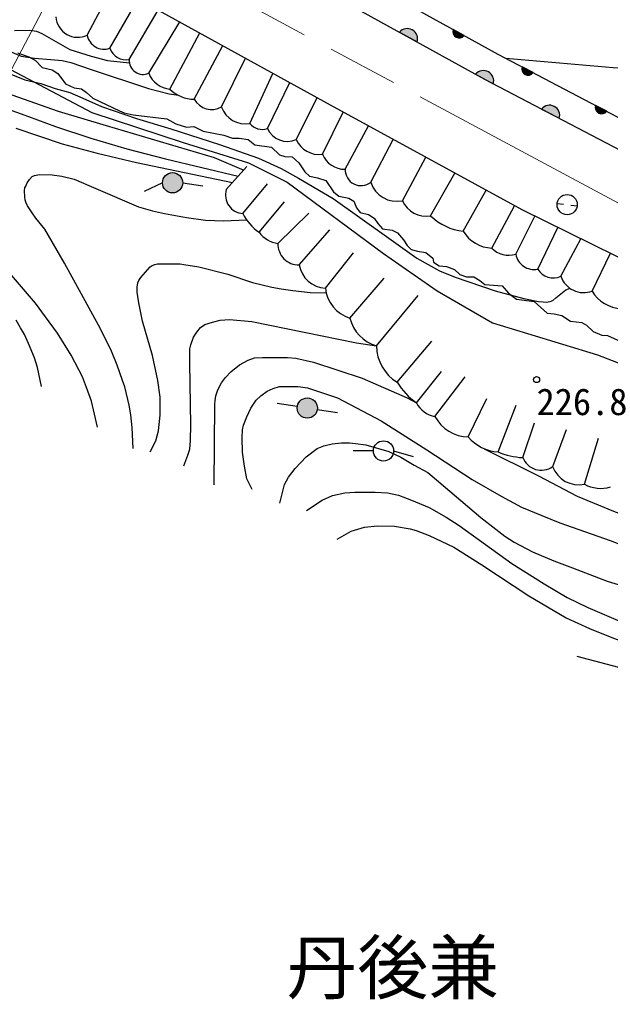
# Model space of a CAD drawing. Units: millimetres, scale not verified. Extents: x 40000 to 680000, y 20000 to 380000.
# Drawn here: x 178253 to 207430, y 242929 to 291273 of the extents above; entities that cross this region are included whole.
import ezdxf
from ezdxf.enums import TextEntityAlignment as Align

# ---------------------------------------------------------------- set-up
doc = ezdxf.new("R2010")
doc.units = ezdxf.units.MM
doc.header["$LTSCALE"] = 1000
doc.linetypes.add('CHAIN', pattern=[18.5, 12, -1.5, 3.5, -1.5])
doc.linetypes.add('DASHED', pattern=[7.5, 6, -1.5])
for name, color, linetype, lineweight in [('M-BGD', 7, 'Continuous', 25), ('M-BMK', 2, 'CHAIN', 13), ('M-STR-HTXT', 7, 'Continuous', 13)]:
    doc.layers.add(name, color=color, linetype=linetype, lineweight=lineweight)
doc.layers.add('M-BMK-HTXT', color=7, linetype='Continuous')
doc.styles.add('ＭＳ ゴシック', font='')
doc.styles.get('ＭＳ ゴシック').set_extended_font_data('MS Gothic')

msp = doc.modelspace()

# ---------------------------------------------------------------- hatches: boundary and pattern name
at = {"layer": 'M-BGD'}
for points in [[(197015, 290650, -0.82183), (197883, 290172)], [(199666, 290788), (200215, 290486, -0.84072)], [(200775, 288579, -0.82183), (201643, 288101)], [(203065, 288947), (203619, 288657, -0.84072)], [(204027, 286862, -0.82183), (204904, 286402)], [(206695, 287043), (207249, 286753, -0.84072)], [(185309, 283223, -0.41421), (185809, 283723, -0.41421), (186309, 283223, -1)], [(191967, 272182, -0.41421), (192534, 272604, -0.41421), (192956, 272036, -1)]]:
    msp.add_hatch(color=256, dxfattribs=at).paths.add_polyline_path(points)

# ---------------------------------------------------------------- linework, layer by layer
for p, q in [((181594, 290507), (182884, 292969)), ((182706, 289863), (184102, 292297)), ((183671, 289297), (185101, 291746)), ((184629, 288623), (186159, 291162)), ((185680, 287843), (187148, 290616)), ((197015, 290650), (197883, 290172)), ((200215, 290486), (199666, 290788)), ((186878, 287341), (188282, 289991)), ((188220, 286961), (189405, 289371)), ((189616, 286147), (190767, 288620)), ((203619, 288657), (203065, 288947)), ((190488, 285903), (191596, 288163)), ((200775, 288579), (201643, 288101)), ((191919, 285356), (192956, 287413)), ((193204, 284631), (194236, 286710)), ((204027, 286862), (204904, 286402)), ((207249, 286753), (206695, 287043)), ((194332, 283886), (195479, 286031)), ((195600, 283247), (196699, 285365)), ((197158, 282338), (198318, 284481)), ((189479, 284031), (188460, 282884)), ((198553, 281585), (199753, 283697)), ((185309, 283223), (184407, 282790)), ((186309, 283223), (187298, 283073)), ((189278, 281708), (190493, 283175)), ((200165, 280833), (201293, 282856)), ((190087, 280779), (191331, 282285)), ((201569, 280003), (202692, 282092)), ((204797, 282203), (205120, 282165)), ((205468, 282124), (205790, 282086)), ((191008, 280234), (192542, 281725)), ((202758, 279697), (203690, 281581)), ((192060, 279168), (193574, 280893)), ((203841, 278964), (204837, 281017)), ((204985, 278608), (205962, 280464)), ((193354, 278024), (194749, 279770)), ((206524, 277876), (207428, 279743)), ((194566, 276546), (196263, 278510)), ((195884, 275174), (197928, 277655)), ((196902, 273381), (198619, 275404)), ((197852, 272367), (199094, 273909)), ((198767, 271690), (200259, 273652)), ((191967, 272182), (190977, 272328)), ((200406, 270686), (201319, 272581)), ((201880, 269945), (202770, 272255)), ((192956, 272036), (193945, 271890)), ((203100, 269665), (203677, 271384)), ((204578, 269220), (205262, 271042)), ((206145, 268349), (206834, 270620)), ((195725, 269991), (194725, 269991)), ((196725, 269991), (197686, 269717))]:
    msp.add_line(p, q, dxfattribs=at)
for points in [[(130133, 316545), (130781, 317011), (131733, 317380), (132453, 317474), (133151, 317424), (157123, 311951), (172300, 305864), (201872, 289573), (211371, 284591)], [(132840, 316059), (156704, 310611), (171699, 304596), (201209, 288340), (210736, 283343), (215506, 280990)], [(125443, 310913), (151572, 305564), (160206, 302892), (170252, 299096), (177205, 295958), (182352, 293262), (193586, 287065), (203049, 281897), (214613, 276208), (222269, 272814), (229416, 269886), (232468, 268764), (240559, 266154), (247331, 264161), (254744, 262339), (260293, 261261), (268961, 259872), (293248, 255197)], [(177995, 290732), (178728, 290755), (179090, 290702), (179346, 290584), (180740, 289802), (181789, 289468), (182597, 289251), (183680, 289137)], [(177272, 289918), (178326, 289476), (178982, 289368), (179791, 289301), (180355, 289248), (180791, 289164), (181792, 288812), (184627, 287880), (185645, 287613), (186102, 287539)], [(178145, 289636), (178716, 289429), (179037, 289255), (179369, 288904), (179864, 288787), (180137, 288613), (180522, 288107), (180950, 287906), (181312, 287853), (181558, 287671), (181875, 287392), (183181, 286769), (183422, 286670), (183864, 286571), (185523, 286372), (185962, 286129), (186492, 285959), (186862, 285996), (187315, 285762), (188343, 285568), (188771, 285426), (189092, 285426), (189549, 285358), (189863, 285093), (190687, 284980), (191092, 284597), (191353, 284522), (191708, 284499), (192037, 284212), (192343, 283770), (192578, 283547), (192967, 283464), (193375, 283328), (193753, 282783), (194018, 282568), (194520, 282466), (194751, 282307), (194895, 281982), (195080, 281759), (195477, 281649), (195761, 281483), (195938, 281211), (196173, 280954), (196645, 280882), (196910, 280754), (197204, 280410), (197386, 280122), (197594, 279933), (197908, 279847), (198319, 279779), (198656, 279495), (198690, 279306), (198978, 279128), (199336, 279083), (199737, 278939), (200001, 278690), (200327, 278576), (200686, 278576), (200985, 278402), (201227, 278198), (202076, 278145), (202403, 277779), (202792, 277480), (203672, 277369), (204314, 276788), (204652, 276754), (205030, 276675), (205453, 276388), (206021, 276330), (206247, 276198), (206580, 275892), (207011, 275707), (207287, 275692), (207936, 275396)], [(202273, 289363), (207571, 288911), (211506, 288819), (214230, 288801), (214978, 288753), (215496, 288666), (216098, 288509), (220486, 287341), (221215, 287211), (222970, 286913), (225010, 286525), (228637, 285725), (232159, 284796), (232919, 284587), (233818, 284411), (234344, 284339), (235243, 284353), (235561, 284381), (235795, 284431), (236174, 284545), (236838, 284815)], [(177818, 288574), (178517, 288304), (179306, 288124), (180010, 287878), (180736, 287673), (181383, 287396), (182296, 286982), (184027, 286398), (185716, 285881), (188133, 285118), (190044, 284430), (191169, 283923), (192025, 283453), (193738, 282447), (196495, 280489), (197876, 279498), (198993, 278884), (199760, 278558), (201731, 277886), (203151, 277509), (203879, 277370), (204101, 277343), (204259, 277335), (204461, 277362), (204592, 277417), (204729, 277539), (205225, 277948), (205436, 278014)], [(177120, 287828), (178437, 287371), (180163, 286759), (182534, 286040), (187856, 284470), (189319, 283851)], [(176125, 287420), (178692, 286489), (180031, 285994), (181768, 285428), (183556, 284896), (185463, 284398), (189047, 283545)], [(178064, 285923), (180353, 285136), (182088, 284680), (184023, 284226), (188768, 283232)], [(183865, 270113), (183807, 271145), (183750, 271765), (183670, 272246), (183452, 273162), (183342, 273473), (183079, 274225), (182760, 274988), (182147, 276192), (180463, 279251), (179495, 280929), (179054, 281484), (178871, 281747), (178648, 282088), (178564, 282259), (178532, 282379), (178518, 282516), (178501, 282834), (178515, 282970), (178554, 283055), (178626, 283219), (178749, 283380), (178878, 283524), (178990, 283584), (179234, 283635), (179861, 283621), (180336, 283546), (180950, 283408), (182019, 282945), (184121, 282031), (184820, 281842), (185416, 281703), (186488, 281501), (187439, 281375), (188328, 281337), (189463, 281393)], [(182098, 271163), (181810, 272442), (181564, 273117), (181364, 273642), (180808, 274711), (180131, 275806), (179525, 276610), (179034, 277282), (176772, 279915)], [(184701, 269941), (184984, 270494), (185115, 270982), (185195, 271754), (185190, 272640), (185077, 273462), (184825, 274692), (184319, 276393), (184142, 277295), (184092, 277606), (184060, 277817), (184054, 277930), (184057, 278077), (184090, 278283), (184148, 278404), (184235, 278544), (184706, 279076), (184794, 279146), (184925, 279195), (185071, 279224), (185261, 279224), (186175, 279224), (186371, 279189), (187106, 279081), (188535, 278708), (189760, 278298), (190712, 278072), (191169, 277987), (191744, 277901), (192599, 277806), (193396, 277785)], [(179336, 273178), (179142, 274106), (178997, 274583), (178699, 275298), (178495, 275744), (178302, 276071), (178085, 276443)], [(186367, 269262), (186569, 269788), (186655, 270075), (186697, 270501), (186708, 271283), (186657, 274318), (186661, 275026), (186704, 275224), (186848, 275607), (187009, 275845), (187182, 276078), (187402, 276226), (187776, 276352), (188160, 276446), (188626, 276468), (189726, 276384), (194888, 275321), (195884, 275174)], [(187858, 268322), (187898, 272288), (187904, 272479), (187950, 272710), (188047, 273002), (188228, 273348), (188424, 273617), (188680, 273889), (189113, 274245), (189534, 274477), (189855, 274581), (190255, 274604), (191483, 274604), (191897, 274565), (192763, 274367), (195176, 273580), (197389, 272608), (197852, 272367)], [(189740, 268083), (189473, 268618), (189359, 269243), (189260, 269924), (189246, 270638), (189268, 271033), (189312, 271270), (189479, 271677), (189667, 272096), (189931, 272491), (190171, 272714), (190472, 272936), (190768, 273078), (191082, 273170), (191410, 273172), (192002, 273175), (192467, 273107), (193949, 272613), (196116, 271480), (198370, 270038), (200606, 268579), (202029, 267757), (203044, 267218), (204041, 266799), (204937, 266436), (207416, 265564), (209473, 264786)], [(191106, 267416), (191332, 268342), (191532, 268700), (191865, 269131), (192413, 269703), (192941, 270111), (193279, 270249), (193685, 270345), (194147, 270395), (194540, 270395), (194838, 270359), (195354, 270284), (196485, 269959), (197085, 269676), (197733, 269284), (198420, 268922), (198839, 268559), (201030, 266702), (202223, 265791), (202683, 265490), (203589, 265011), (204640, 264568), (205554, 264219), (207267, 263564), (209701, 262821)], [(201200, 270103), (203885, 268758), (205787, 267761), (207588, 267022), (210706, 265858), (211957, 265357), (214022, 264313), (214935, 263724), (216896, 262292), (218834, 260733), (220753, 258958), (222918, 256812), (224857, 254562), (226454, 252425), (228051, 250281), (228775, 249080)], [(192420, 267044), (193196, 267563), (193711, 267790), (194307, 267931), (194814, 267964), (195808, 267960), (196419, 267918), (196958, 267807), (197609, 267570), (198477, 267196), (199316, 266717), (199954, 266310), (202561, 264432), (204166, 263431), (205301, 262765), (206311, 262266), (208035, 261519), (209430, 261026), (211320, 260431), (213063, 259723), (213593, 259397), (214687, 258694), (216060, 257626), (222363, 251592)], [(193944, 265636), (194632, 266025), (195290, 266233), (195920, 266293), (196774, 266274), (197537, 266150), (197829, 266066), (198473, 265813), (199705, 265241), (201073, 264366), (203401, 262836), (205243, 261764), (206396, 261233), (207502, 260781), (209304, 260112), (211581, 259339), (213247, 258625), (213808, 258301), (214226, 257993), (215095, 257341), (216338, 256259), (219605, 252561)], [(205763, 259862), (208953, 259028), (210046, 258693), (211020, 258377), (211739, 258038), (212698, 257538), (213405, 257086), (214123, 256475), (215211, 255395), (216322, 254041)]]:
    msp.add_lwpolyline(points, dxfattribs=at)
at = {"layer": 'M-BGD', "linetype": 'DASHED'}
msp.add_lwpolyline([(177798, 288809), (181821, 286685), (186338, 285207), (189555, 284205), (191460, 283244), (196227, 279726), (198866, 277887), (201610, 276318), (206787, 274737), (209519, 273674), (213412, 271520), (216492, 269558), (218947, 267488), (223184, 262604), (228625, 256713), (235257, 249334)], dxfattribs=at)
at = {"layer": 'M-BGD'}
for centre, radius in [((185809, 283223), 500), ((205294, 282144), 500), ((203782, 273512), 150), ((192461, 272109), 500), ((196225, 269991), 500)]:
    msp.add_circle(centre, radius, dxfattribs=at)
for centre, radius, start, end in [((181125, 291478), 1079, 183.729, 295.7715), ((197402, 290326), 505, 342.3212, 139.9794), ((199967, 290685), 318, 161.0415, 321.2592), ((182423, 290658), 843, 190.3171, 289.5589), ((183534, 290169), 883, 200.2901, 278.9585), ((184357, 289254), 687, 176.4273, 293.2333), ((185810, 289117), 1281, 202.7059, 264.1785), ((201162, 288254), 505, 342.3212, 139.9794), ((203367, 288850), 318, 162.2144, 322.4321), ((186917, 289114), 1774, 225.7982, 268.7433), ((187741, 287830), 992, 209.5308, 298.8587), ((189411, 287399), 1269, 200.1991, 279.3014), ((204420, 286545), 505, 343.4941, 141.1523), ((206997, 286946), 318, 162.2144, 322.4321), ((190227, 286649), 791, 219.4243, 289.2992), ((191478, 286347), 1085, 204.1732, 294.0117), ((193031, 285824), 1206, 202.8335, 278.2413), ((194321, 285097), 1210, 202.6488, 270.532), ((195117, 283865), 785, 178.4673, 307.9952), ((189331, 282617), 911, 162.9508, 266.6984), ((196873, 283639), 1332, 197.1123, 282.3699), ((198340, 282860), 1292, 203.8337, 279.4641), ((191421, 282756), 2386, 206.06, 235.9883), ((200481, 283615), 2800, 226.4678, 263.5159), ((191185, 281586), 1364, 216.32, 262.5168), ((201620, 281690), 1688, 210.4991, 268.2772), ((192045, 280205), 1037, 178.3772, 270.8694), ((202411, 280816), 1171, 223.9929, 287.2002), ((203657, 279859), 914, 190.1964, 281.6026), ((193420, 279402), 1380, 189.7667, 267.2717), ((204608, 279412), 888, 210.2994, 295.1266), ((206113, 278997), 1194, 199.0209, 290.113), ((195085, 278207), 1740, 186.0377, 252.6452), ((208051, 278790), 1780, 210.8805, 267.1952), ((196413, 277002), 1903, 193.8617, 253.8641), ((197953, 275163), 2069, 179.6992, 239.4548), ((199867, 275209), 3484, 211.6514, 234.6649), ((198986, 272942), 1271, 206.8702, 260.0869), ((200428, 272562), 1876, 207.7127, 269.3296), ((202008, 272034), 2094, 220.083, 266.4772), ((203263, 273175), 3515, 246.8112, 267.329), ((204013, 270020), 979, 201.2477, 305.2319), ((205860, 269682), 1363, 199.8173, 282.0996), ((206953, 269845), 1700, 241.6395, 286.2786)]:
    msp.add_arc(centre, radius, start, end, dxfattribs=at)
at = {"layer": 'M-BMK'}
msp.add_line((181740, 296203), (212218, 279849), dxfattribs=at)
at = {"layer": 'M-STR-HTXT'}
msp.add_line((181740, 296203), (167439, 269082), dxfattribs=at)

# ---------------------------------------------------------------- texts
at = {"layer": 'M-BGD', "style": 'ＭＳ ゴシック'}
msp.add_text('226.8', height=1320, dxfattribs=at).set_placement((203782, 273078), align=Align.TOP_LEFT)
at = {"layer": 'M-BMK-HTXT', "style": 'ＭＳ ゴシック'}
msp.add_text('丹後兼', height=2566, dxfattribs=at).set_placement((196684, 244503), align=Align.MIDDLE_CENTER)

doc.saveas('drawing.dxf')
